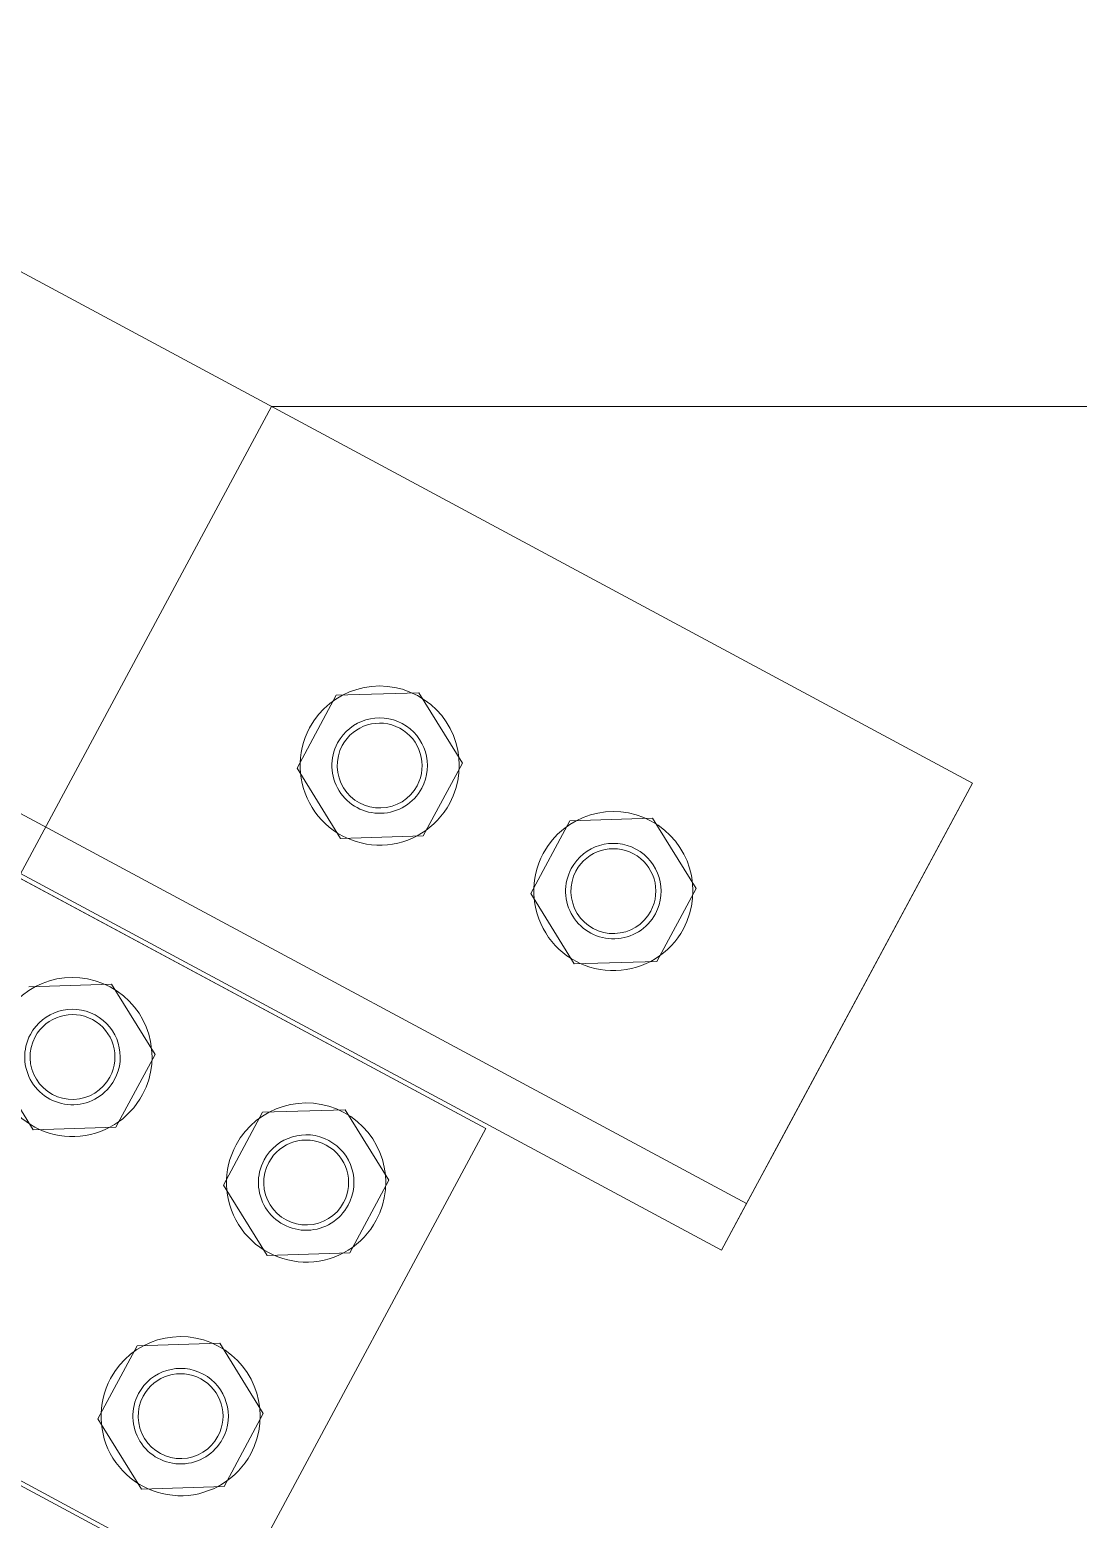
# Model space of a CAD drawing. Header units: millimetres. Extents: x -6949 to 305728, y -55091 to 76684.
# Drawn here: x 21750.9 to 21948.5, y 8214.4 to 8495.2 of the extents above; entities that cross this region are included whole.
import ezdxf

# ---------------------------------------------------------------- set-up
doc = ezdxf.new("R2010")
doc.units = ezdxf.units.MM
doc.layers.add('S-FSTN', color=7, linetype='Continuous', lineweight=18)

msp = doc.modelspace()

# ---------------------------------------------------------------- linework, layer by layer
at = {"layer": 'S-FSTN'}
for p, q in [((21928.616, 8353.2156), (21664.3504, 8495.2144)), ((21928.616, 8353.2156), (21664.3504, 8495.2144)), ((21664.3504, 8495.2144), (21928.616, 8353.2156)), ((21796.4832, 8424.215), (21653.7271, 8158.5399)), ((22271.5007, 8424.215), (21796.4832, 8424.215)), ((21621.7507, 8415.9347), (21886.0164, 8273.9359)), ((21886.0164, 8273.9359), (21621.7507, 8415.9347)), ((21881.2831, 8265.1271), (21617.0174, 8407.1258)), ((21617.0174, 8407.1258), (21881.2831, 8265.1271)), ((21836.8602, 8288.0888), (21643.0653, 8392.2212)), ((21836.8602, 8288.0888), (21643.0653, 8392.2212)), ((21824.2402, 8370.2373), (21808.6575, 8369.7613)), ((21824.2402, 8370.2373), (21808.6575, 8369.7613)), ((21832.4438, 8356.9802), (21824.2402, 8370.2373)), ((21832.4438, 8356.9802), (21824.2402, 8370.2373)), ((21808.6575, 8369.7613), (21801.2783, 8356.0283)), ((21808.6575, 8369.7613), (21801.2783, 8356.0283)), ((21825.0646, 8343.2472), (21832.4438, 8356.9802)), ((21825.0646, 8343.2472), (21832.4438, 8356.9802)), ((21801.2783, 8356.0283), (21809.4818, 8342.7713)), ((21801.2783, 8356.0283), (21809.4818, 8342.7713)), ((21928.616, 8353.2156), (21881.2831, 8265.1271)), ((21928.616, 8353.2156), (21925.7761, 8347.9303)), ((21925.7761, 8347.9303), (21928.616, 8353.2156)), ((21925.7761, 8347.9303), (21891.6964, 8284.5066)), ((21852.7018, 8346.0949), (21845.3226, 8332.3619)), ((21852.7018, 8346.0949), (21845.3226, 8332.3619)), ((21868.2845, 8346.5708), (21852.7018, 8346.0949)), ((21868.2845, 8346.5708), (21852.7018, 8346.0949)), ((21876.488, 8333.3137), (21868.2845, 8346.5708)), ((21876.488, 8333.3137), (21868.2845, 8346.5708)), ((21809.4818, 8342.7713), (21825.0646, 8343.2472)), ((21809.4818, 8342.7713), (21825.0646, 8343.2472)), ((21836.8602, 8288.0888), (21748.7716, 8335.4217)), ((21836.8602, 8288.0888), (21748.7716, 8335.4217)), ((21845.3226, 8332.3619), (21853.5261, 8319.1048)), ((21845.3226, 8332.3619), (21853.5261, 8319.1048)), ((21869.1088, 8319.5807), (21876.488, 8333.3137)), ((21869.1088, 8319.5807), (21876.488, 8333.3137)), ((21833.1929, 8175.6291), (21568.9272, 8317.6278)), ((21568.9272, 8317.6278), (21833.1929, 8175.6291)), ((21853.5261, 8319.1048), (21869.1088, 8319.5807)), ((21853.5261, 8319.1048), (21869.1088, 8319.5807)), ((21766.3397, 8315.2994), (21750.757, 8314.8234)), ((21766.3397, 8315.2994), (21750.757, 8314.8234)), ((21774.5433, 8302.0423), (21766.3397, 8315.2994)), ((21774.5433, 8302.0423), (21766.3397, 8315.2994)), ((21595.7324, 8304.1327), (21789.5273, 8200.0003)), ((21595.7324, 8304.1327), (21789.5273, 8200.0003)), ((21743.3778, 8301.0904), (21751.5813, 8287.8334)), ((21743.3778, 8301.0904), (21751.5813, 8287.8334)), ((21767.1641, 8288.3093), (21774.5433, 8302.0423)), ((21767.1641, 8288.3093), (21774.5433, 8302.0423)), ((21810.384, 8291.6329), (21794.8013, 8291.157)), ((21810.384, 8291.6329), (21794.8013, 8291.157)), ((21818.5875, 8278.3758), (21810.384, 8291.6329)), ((21818.5875, 8278.3758), (21810.384, 8291.6329)), ((21794.8013, 8291.157), (21787.4221, 8277.424)), ((21794.8013, 8291.157), (21787.4221, 8277.424)), ((21751.5813, 8287.8334), (21767.1641, 8288.3093)), ((21751.5813, 8287.8334), (21767.1641, 8288.3093)), ((21789.5273, 8200.0003), (21836.8602, 8288.0888)), ((21789.5273, 8200.0003), (21836.8602, 8288.0888)), ((21789.5273, 8200.0003), (21836.8602, 8288.0888)), ((21789.5273, 8200.0003), (21836.8602, 8288.0888)), ((21891.6964, 8284.5066), (21886.0164, 8273.9359)), ((21886.0164, 8273.9359), (21891.6964, 8284.5066)), ((21811.2083, 8264.6428), (21818.5875, 8278.3758)), ((21811.2083, 8264.6428), (21818.5875, 8278.3758)), ((21787.4221, 8277.424), (21795.6256, 8264.1669)), ((21787.4221, 8277.424), (21795.6256, 8264.1669)), ((21886.0164, 8273.9359), (21883.1764, 8268.6506)), ((21883.1764, 8268.6506), (21886.0164, 8273.9359)), ((21883.1764, 8268.6506), (21881.2831, 8265.1271)), ((21795.6256, 8264.1669), (21811.2083, 8264.6428)), ((21795.6256, 8264.1669), (21811.2083, 8264.6428)), ((21701.4387, 8247.3332), (21789.5273, 8200.0003)), ((21701.4387, 8247.3332), (21789.5273, 8200.0003)), ((21771.1348, 8247.1127), (21763.7556, 8233.3797)), ((21771.1348, 8247.1127), (21763.7556, 8233.3797)), ((21786.7176, 8247.5886), (21771.1348, 8247.1127)), ((21786.7176, 8247.5886), (21771.1348, 8247.1127)), ((21794.9211, 8234.3316), (21786.7176, 8247.5886)), ((21794.9211, 8234.3316), (21786.7176, 8247.5886)), ((21763.7556, 8233.3797), (21771.9592, 8220.1226)), ((21763.7556, 8233.3797), (21771.9592, 8220.1226)), ((21787.5419, 8220.5985), (21794.9211, 8234.3316)), ((21787.5419, 8220.5985), (21794.9211, 8234.3316)), ((21771.9592, 8220.1226), (21787.5419, 8220.5985)), ((21771.9592, 8220.1226), (21787.5419, 8220.5985))]:
    msp.add_line(p, q, dxfattribs=at)
for centre, radius, start, end in [((21816.861, 8356.5043), 15, 331.749381, 151.749381), ((21816.861, 8356.5043), 15, 331.749381, 151.749381), ((21816.861, 8356.5043), 9.001, 331.749381, 151.749381), ((21816.861, 8356.5043), 9.001, 331.749381, 151.749381), ((21816.861, 8356.5043), 9.001, 331.749381, 151.749381), ((21816.861, 8356.5043), 15, 151.749381, 331.749381), ((21816.861, 8356.5043), 15, 151.749381, 331.749381), ((21816.861, 8356.5043), 8, 331.749381, 151.749381), ((21816.861, 8356.5043), 8, 331.749381, 151.749381), ((21816.861, 8356.5043), 9.001, 151.749381, 331.749381), ((21816.861, 8356.5043), 9.001, 151.749381, 331.749381), ((21816.861, 8356.5043), 9.001, 151.749381, 331.749381), ((21816.861, 8356.5043), 8, 151.749381, 331.749381), ((21816.861, 8356.5043), 8, 151.749381, 331.749381), ((21860.9053, 8332.8378), 15, 331.749381, 151.749381), ((21860.9053, 8332.8378), 15, 331.749381, 151.749381), ((21860.9053, 8332.8378), 15, 151.749381, 331.749381), ((21860.9053, 8332.8378), 15, 151.749381, 331.749381), ((21860.9053, 8332.8378), 9.001, 331.749381, 151.749381), ((21860.9053, 8332.8378), 9.001, 331.749381, 151.749381), ((21860.9053, 8332.8378), 9.001, 331.749381, 151.749381), ((21860.9053, 8332.8378), 8, 331.749381, 151.749381), ((21860.9053, 8332.8378), 8, 331.749381, 151.749381), ((21860.9053, 8332.8378), 9.001, 151.749381, 331.749381), ((21860.9053, 8332.8378), 9.001, 151.749381, 331.749381), ((21860.9053, 8332.8378), 9.001, 151.749381, 331.749381), ((21860.9053, 8332.8378), 8, 151.749381, 331.749381), ((21860.9053, 8332.8378), 8, 151.749381, 331.749381), ((21758.9605, 8301.5664), 15, 331.749381, 151.749381), ((21758.9605, 8301.5664), 15, 331.749381, 151.749381), ((21758.9605, 8301.5664), 15, 151.749381, 331.749381), ((21758.9605, 8301.5664), 15, 151.749381, 331.749381), ((21758.9605, 8301.5664), 9.001, 331.749381, 151.749381), ((21758.9605, 8301.5664), 9.001, 331.749381, 151.749381), ((21758.9605, 8301.5664), 9.001, 331.749381, 151.749381), ((21758.9605, 8301.5664), 9.001, 331.749381, 151.749381), ((21758.9605, 8301.5664), 9.001, 331.749381, 151.749381), ((21758.9605, 8301.5664), 8, 331.749381, 151.749381), ((21758.9605, 8301.5664), 8, 331.749381, 151.749381), ((21758.9605, 8301.5664), 9.001, 151.749381, 331.749381), ((21758.9605, 8301.5664), 9.001, 151.749381, 331.749381), ((21758.9605, 8301.5664), 9.001, 151.749381, 331.749381), ((21758.9605, 8301.5664), 9.001, 151.749381, 331.749381), ((21758.9605, 8301.5664), 9.001, 151.749381, 331.749381), ((21758.9605, 8301.5664), 8, 151.749381, 331.749381), ((21758.9605, 8301.5664), 8, 151.749381, 331.749381), ((21803.0048, 8277.8999), 15, 331.749381, 151.749381), ((21803.0048, 8277.8999), 15, 331.749381, 151.749381), ((21803.0048, 8277.8999), 9.001, 331.749381, 151.749381), ((21803.0048, 8277.8999), 9.001, 331.749381, 151.749381), ((21803.0048, 8277.8999), 9.001, 331.749381, 151.749381), ((21803.0048, 8277.8999), 9.001, 331.749381, 151.749381), ((21803.0048, 8277.8999), 9.001, 331.749381, 151.749381), ((21803.0048, 8277.8999), 8, 331.749381, 151.749381), ((21803.0048, 8277.8999), 8, 331.749381, 151.749381), ((21803.0048, 8277.8999), 15, 151.749381, 331.749381), ((21803.0048, 8277.8999), 15, 151.749381, 331.749381), ((21803.0048, 8277.8999), 9.001, 151.749381, 331.749381), ((21803.0048, 8277.8999), 9.001, 151.749381, 331.749381), ((21803.0048, 8277.8999), 9.001, 151.749381, 331.749381), ((21803.0048, 8277.8999), 9.001, 151.749381, 331.749381), ((21803.0048, 8277.8999), 9.001, 151.749381, 331.749381), ((21803.0048, 8277.8999), 8, 151.749381, 331.749381), ((21803.0048, 8277.8999), 8, 151.749381, 331.749381), ((21779.3384, 8233.8556), 15, 331.749381, 151.749381), ((21779.3384, 8233.8556), 15, 331.749381, 151.749381), ((21779.3384, 8233.8556), 9.001, 331.749381, 151.749381), ((21779.3384, 8233.8556), 9.001, 331.749381, 151.749381), ((21779.3384, 8233.8556), 9.001, 331.749381, 151.749381), ((21779.3384, 8233.8556), 9.001, 331.749381, 151.749381), ((21779.3384, 8233.8556), 9.001, 331.749381, 151.749381), ((21779.3384, 8233.8556), 8, 331.749381, 151.749381), ((21779.3384, 8233.8556), 8, 331.749381, 151.749381), ((21779.3384, 8233.8556), 15, 151.749381, 331.749381), ((21779.3384, 8233.8556), 15, 151.749381, 331.749381), ((21779.3384, 8233.8556), 9.001, 151.749381, 331.749381), ((21779.3384, 8233.8556), 9.001, 151.749381, 331.749381), ((21779.3384, 8233.8556), 9.001, 151.749381, 331.749381), ((21779.3384, 8233.8556), 9.001, 151.749381, 331.749381), ((21779.3384, 8233.8556), 9.001, 151.749381, 331.749381), ((21779.3384, 8233.8556), 8, 151.749381, 331.749381), ((21779.3384, 8233.8556), 8, 151.749381, 331.749381)]:
    msp.add_arc(centre, radius, start, end, dxfattribs=at)

doc.saveas('drawing.dxf')
